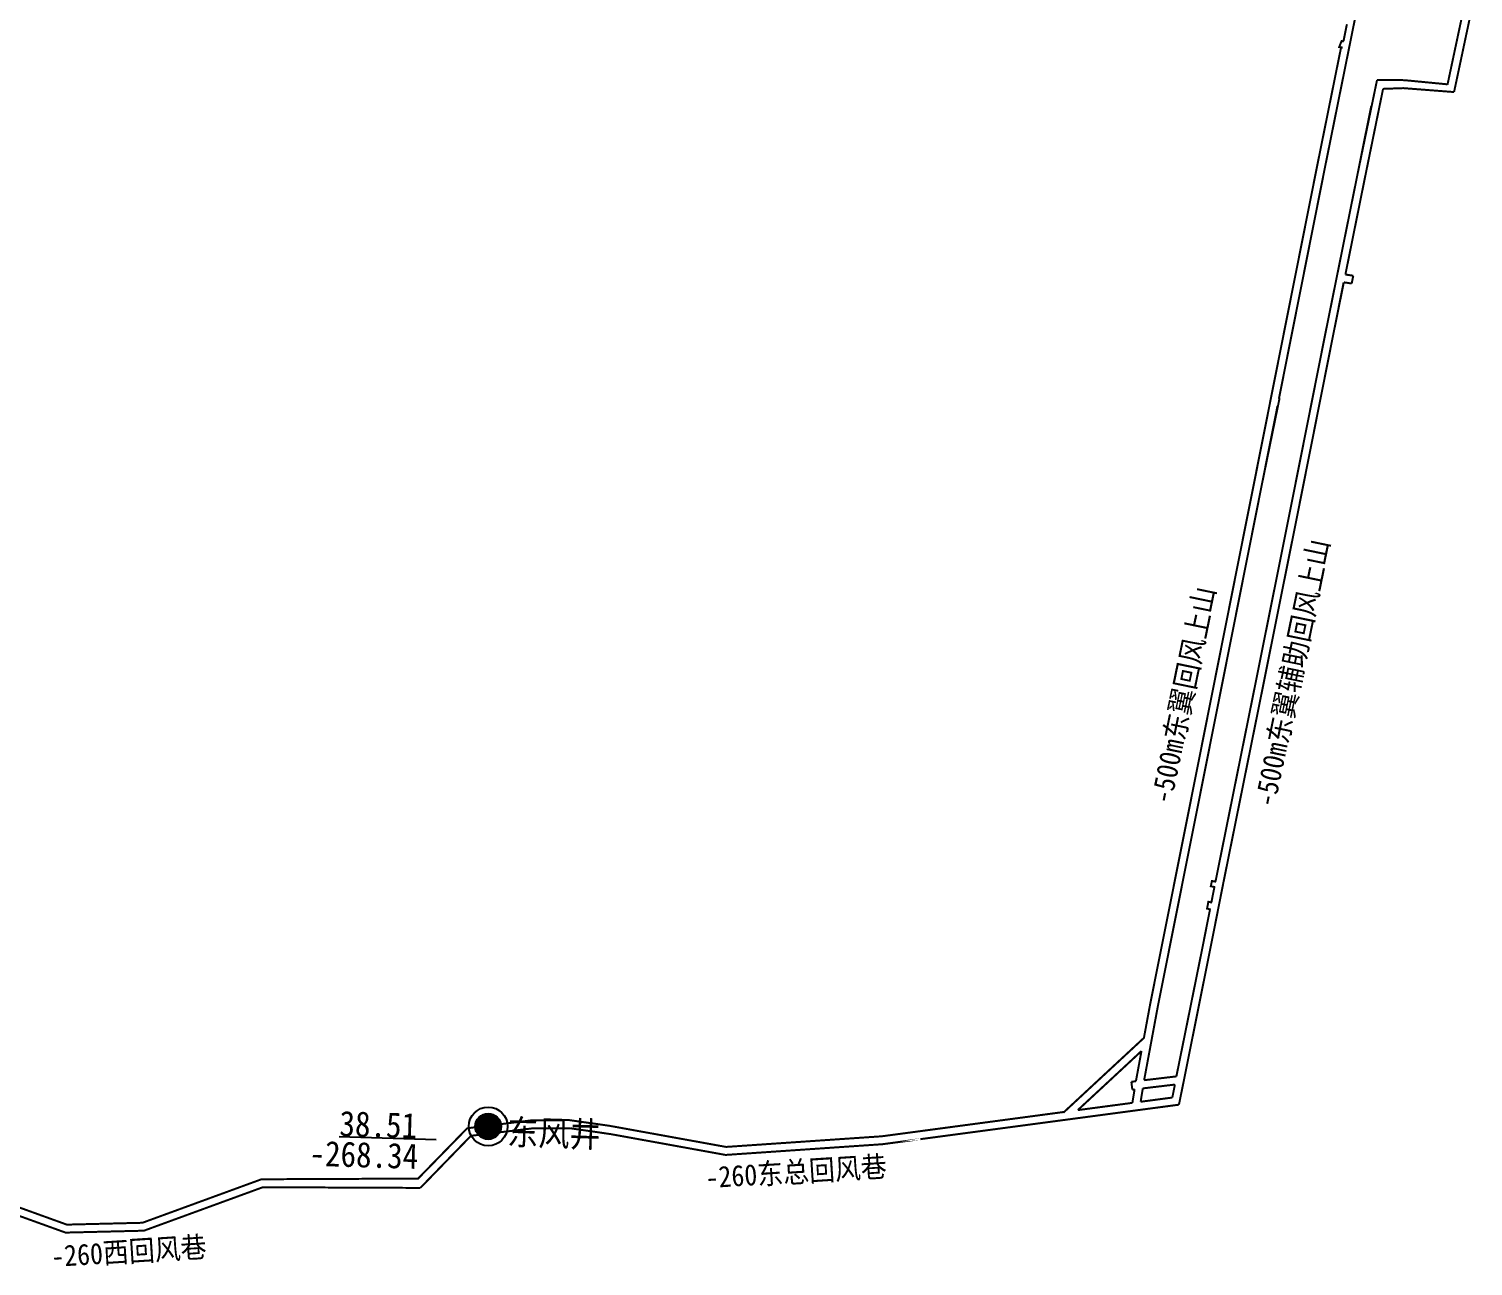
# Model space of a CAD drawing. Extents: x 39491721 to 39501025, y 3850790 to 3853755.
# Drawn here: x 39498057 to 39498783, y 3850875 to 3851498 of the extents above; entities that cross this region are included whole.
import ezdxf

# ---------------------------------------------------------------- set-up
doc = ezdxf.new("R2010")
doc.units = 0
doc.header["$MEASUREMENT"] = 0
for name, color, linetype in [('9煤煤巷', 7, 'Continuous'), ('井筒', 7, 'Continuous'), ('岩巷', 7, 'Continuous'), ('岩巷道名', 7, 'Continuous'), ('煤巷', 7, 'Continuous')]:
    doc.layers.add(name, color=color, linetype=linetype)
doc.styles.add('HZ', font='', dxfattribs={"width": 0.8})
doc.styles.get('HZ').set_extended_font_data('SimSun')

msp = doc.modelspace()

# ---------------------------------------------------------------- linework, layer by layer
at = {"layer": '9煤煤巷', "color": 7, "const_width": 1}
for points in [[(39498775.81, 3851496.45), (39498778.56, 3851509.35)], [(39498779.34, 3851493.82), (39498782.46, 3851508.48)], [(39498773.82, 3851487.06), (39498775.05, 3851492.86)], [(39498777.74, 3851486.3), (39498779.34, 3851493.82)], [(39498750.43, 3851471.55), (39498747.92, 3851471.75), (39498734.65, 3851471.85)], [(39498737.68, 3851467.38), (39498747.83, 3851467.74), (39498751.95, 3851467.42)], [(39498770.11, 3851469.65), (39498770.11, 3851469.65), (39498750.43, 3851471.55)], [(39498751.95, 3851467.42), (39498773.38, 3851465.77)], [(39498617.32, 3850990.01), (39498576.82, 3850952.42)]]:
    msp.add_lwpolyline(points, dxfattribs=at)
at = {"layer": '井筒', "color": 9}
msp.add_line((39498212.65, 3850940.43), (39498261.38, 3850938.98), dxfattribs=at)
at = {"layer": '井筒', "color": 7, "const_width": 6.5}
msp.add_lwpolyline([(39498286.99, 3850942.38, 1), (39498288.22, 3850948.76, 1)], format="xyb", close=True, dxfattribs=at)
at = {"layer": '井筒', "color": 7}
for radius in [9.75, 6.5]:
    msp.add_circle((39498287.61, 3850945.57), radius, dxfattribs=at)
at = {"layer": '岩巷', "color": 23, "const_width": 1}
for points in [[(39498708.48, 3851428.01), (39498726.4, 3851516.75)], [(39498719.49, 3851499.89), (39498717.75, 3851491.27)], [(39498716.56, 3851488.24), (39498704.58, 3851428.91), (39498699.68, 3851404.3)], [(39498717.38, 3851488.1), (39498715.62, 3851488.4), (39498716.82, 3851491.42), (39498717.97, 3851491.24)], [(39498734.65, 3851471.85), (39498724.92, 3851424.89)], [(39498728.84, 3851424.09), (39498737.68, 3851467.38)], [(39498687.59, 3851323.05), (39498708.48, 3851428.01), (39498715.21, 3851461.32)], [(39498708.34, 3851342.77), (39498724.92, 3851424.89), (39498731.7, 3851458.62)], [(39498718.73, 3851374.01), (39498728.84, 3851424.1)], [(39498699.68, 3851404.3), (39498684.05, 3851325.79)], [(39498707.99, 3851341.02), (39498708.34, 3851342.77), (39498714.32, 3851372.41)], [(39498722.69, 3851373.4), (39498718.73, 3851374.01)], [(39498721.89, 3851369.48), (39498722.69, 3851373.4)], [(39498703.42, 3851297.56), (39498717.86, 3851370.1)], [(39498713.31, 3851347.18), (39498717.94, 3851370.09)], [(39498717.94, 3851370.09), (39498721.89, 3851369.48)], [(39498633.48, 3851071.88), (39498642.98, 3851119.45), (39498688.63, 3851348.81), (39498669.91, 3851254.61)], [(39498691.9, 3851344.74), (39498692.56, 3851348.06)], [(39498691.9, 3851344.73), (39498692.57, 3851348.05)], [(39498696.4, 3851282.73), (39498708.34, 3851342.77)], [(39498685.3, 3851311.55), (39498690.88, 3851339.63)], [(39498686.14, 3851315.75), (39498690.89, 3851339.62)], [(39498676.52, 3851267.43), (39498685.63, 3851311.87)], [(39498676.53, 3851267.44), (39498684.57, 3851307.88)], [(39498703.48, 3851297.84), (39498704.32, 3851302.08)], [(39498693.86, 3851249.5), (39498703.54, 3851298.12)], [(39498686.49, 3851233.11), (39498689.88, 3851250), (39498696.59, 3851283.71)], [(39498665.39, 3851211.5), (39498676.53, 3851267.43)], [(39498690.37, 3851232.09), (39498693.86, 3851249.51)], [(39498670.26, 3851152.27), (39498672.58, 3851163.77), (39498688.04, 3851240.81)], [(39498685.54, 3851208.05), (39498691.93, 3851239.9)], [(39498648.31, 3851125.76), (39498665.39, 3851211.5)], [(39498674.87, 3851154.89), (39498676.5, 3851162.98), (39498685.54, 3851208.05)], [(39498663.06, 3851096.36), (39498674.87, 3851154.89)], [(39498653.4, 3851068.69), (39498653.46, 3851069.01), (39498670.26, 3851152.27)], [(39498617.5, 3850968.8), (39498624.43, 3851006.11), (39498648.31, 3851125.76)], [(39498624.43, 3851006.11), (39498648.31, 3851125.76)], [(39498652.05, 3851041.26), (39498657.38, 3851068.23), (39498663.06, 3851096.36)], [(39498633.48, 3851071.88), (39498629.48, 3851051.84)], [(39498653.73, 3851068.63), (39498651.61, 3851069), (39498651.05, 3851066.35), (39498653.2, 3851065.89)], [(39498651.33, 3851058.23), (39498652.86, 3851065.97)], [(39498644.85, 3851025.67), (39498646.82, 3851035.43), (39498650.64, 3851054.74)], [(39498651.7, 3851058.16), (39498649.82, 3851058.54), (39498649.15, 3851055.11), (39498651.01, 3851054.65)], [(39498651.7, 3851058.16), (39498649.82, 3851058.54), (39498649.15, 3851055.11), (39498651.01, 3851054.65)], [(39498629.48, 3851051.84), (39498629.48, 3851051.84), (39498629.48, 3851051.84), (39498629.48, 3851051.84), (39498629.48, 3851051.84), (39498629.48, 3851051.84), (39498629.48, 3851051.84), (39498629.48, 3851051.84), (39498620.55, 3851007.1), (39498617.4, 3850990.08), (39498577.28, 3850952.85)], [(39498648.84, 3851025.23), (39498652.05, 3851041.26)], [(39498633.73, 3850970.74), (39498644.54, 3851024.14)], [(39498639.2, 3850977.19), (39498648.52, 3851023.67)], [(39498644.54, 3851024.14), (39498644.85, 3851025.67)], [(39498648.52, 3851023.67), (39498648.84, 3851025.23)], [(39498617.32, 3850990.01), (39498577.28, 3850952.85)], [(39498584.15, 3850953.77), (39498616.18, 3850983.5)], [(39498616.18, 3850983.5), (39498613.37, 3850968.3)], [(39498635.01, 3850956.5), (39498636.65, 3850964.52), (39498639.2, 3850977.19)], [(39498613.37, 3850968.3), (39498611.09, 3850968.03)], [(39498611.09, 3850968.03), (39498611.57, 3850964.06)], [(39498616.84, 3850964.69), (39498632.99, 3850966.62)], [(39498633.82, 3850970.74), (39498617.5, 3850968.8)], [(39498632.99, 3850966.62), (39498632.73, 3850965.3), (39498631.69, 3850960.09)], [(39498611.57, 3850964.06), (39498612.7, 3850964.2)], [(39498612.7, 3850964.2), (39498611.6, 3850957.42)], [(39498615.75, 3850957.97), (39498616.84, 3850964.69)], [(39498631.69, 3850960.09), (39498615.75, 3850957.97)], [(39498577.28, 3850952.85), (39498487.48, 3850940.86)], [(39498611.95, 3850953.43), (39498505.01, 3850939.17)], [(39498611.6, 3850957.42), (39498584.15, 3850953.77)], [(39498611.95, 3850953.43), (39498635.01, 3850956.5)], [(39498253.5, 3850914.65), (39498174.3, 3850914.99), (39498114.48, 3850893.13), (39498075.06, 3850892.17), (39498046.76, 3850902.38), (39498015.76, 3850930.8), (39497968.8, 3850943.65)], [(39498487.48, 3850940.86), (39498485.51, 3850940.6), (39498407.25, 3850935.26), (39498348.43, 3850945.91), (39498328.41, 3850948.74), (39498309.13, 3850948.58), (39498277.06, 3850944.65), (39498252.38, 3850919.34), (39498173.58, 3850918.99), (39498113.72, 3850897.11), (39498075.71, 3850896.18), (39498048.87, 3850905.87), (39498037.19, 3850916.02)], [(39498309.83, 3850944.59), (39498278.94, 3850940.85)], [(39498328.81, 3850944.65), (39498309.83, 3850944.59)], [(39498328.81, 3850944.65), (39498349.04, 3850941.73)], [(39498278.94, 3850940.85), (39498253.5, 3850914.65)], [(39498505.01, 3850939.17), (39498485.91, 3850936.62), (39498407.03, 3850931.23), (39498349.04, 3850941.73), (39498407.03, 3850931.23), (39498485.91, 3850936.62), (39498505, 3850939.17), (39498505.01, 3850939.17)]]:
    msp.add_lwpolyline(points, dxfattribs=at)
at = {"layer": '煤巷', "color": 7, "const_width": 1}
for points in [[(39498770.07, 3851469.46), (39498775.81, 3851496.45)], [(39498773.38, 3851465.77), (39498779.06, 3851492.49)]]:
    msp.add_lwpolyline(points, dxfattribs=at)

# ---------------------------------------------------------------- texts
at = {"layer": '井筒', "color": 7, "style": 'HZ', "width": 0.9}
for s, p in [('38.51', (39498212.66, 3850940.73)), ('东风井', (39498297.05, 3850936.43)), ('-268.34', (39498197.61, 3850925.8))]:
    msp.add_text(s, height=12.75, rotation=358.29329, dxfattribs=at).set_placement(p)
at = {"layer": '岩巷道名', "color": 7, "style": 'HZ', "width": 0.9}
for s, rotation, p in [('-500m东翼辅助回风上山', 78.32539, (39498683.11, 3851105.62)), ('-500m东翼回风上山', 78.32539, (39498631.04, 3851107.28)), ('-260东总回风巷', 3.65391, (39498397.27, 3850914.49)), ('-260西回风巷', 3.65391, (39498068.2, 3850874.86))]:
    msp.add_text(s, height=10.625, rotation=rotation, dxfattribs=at).set_placement(p)

doc.saveas('drawing.dxf')
